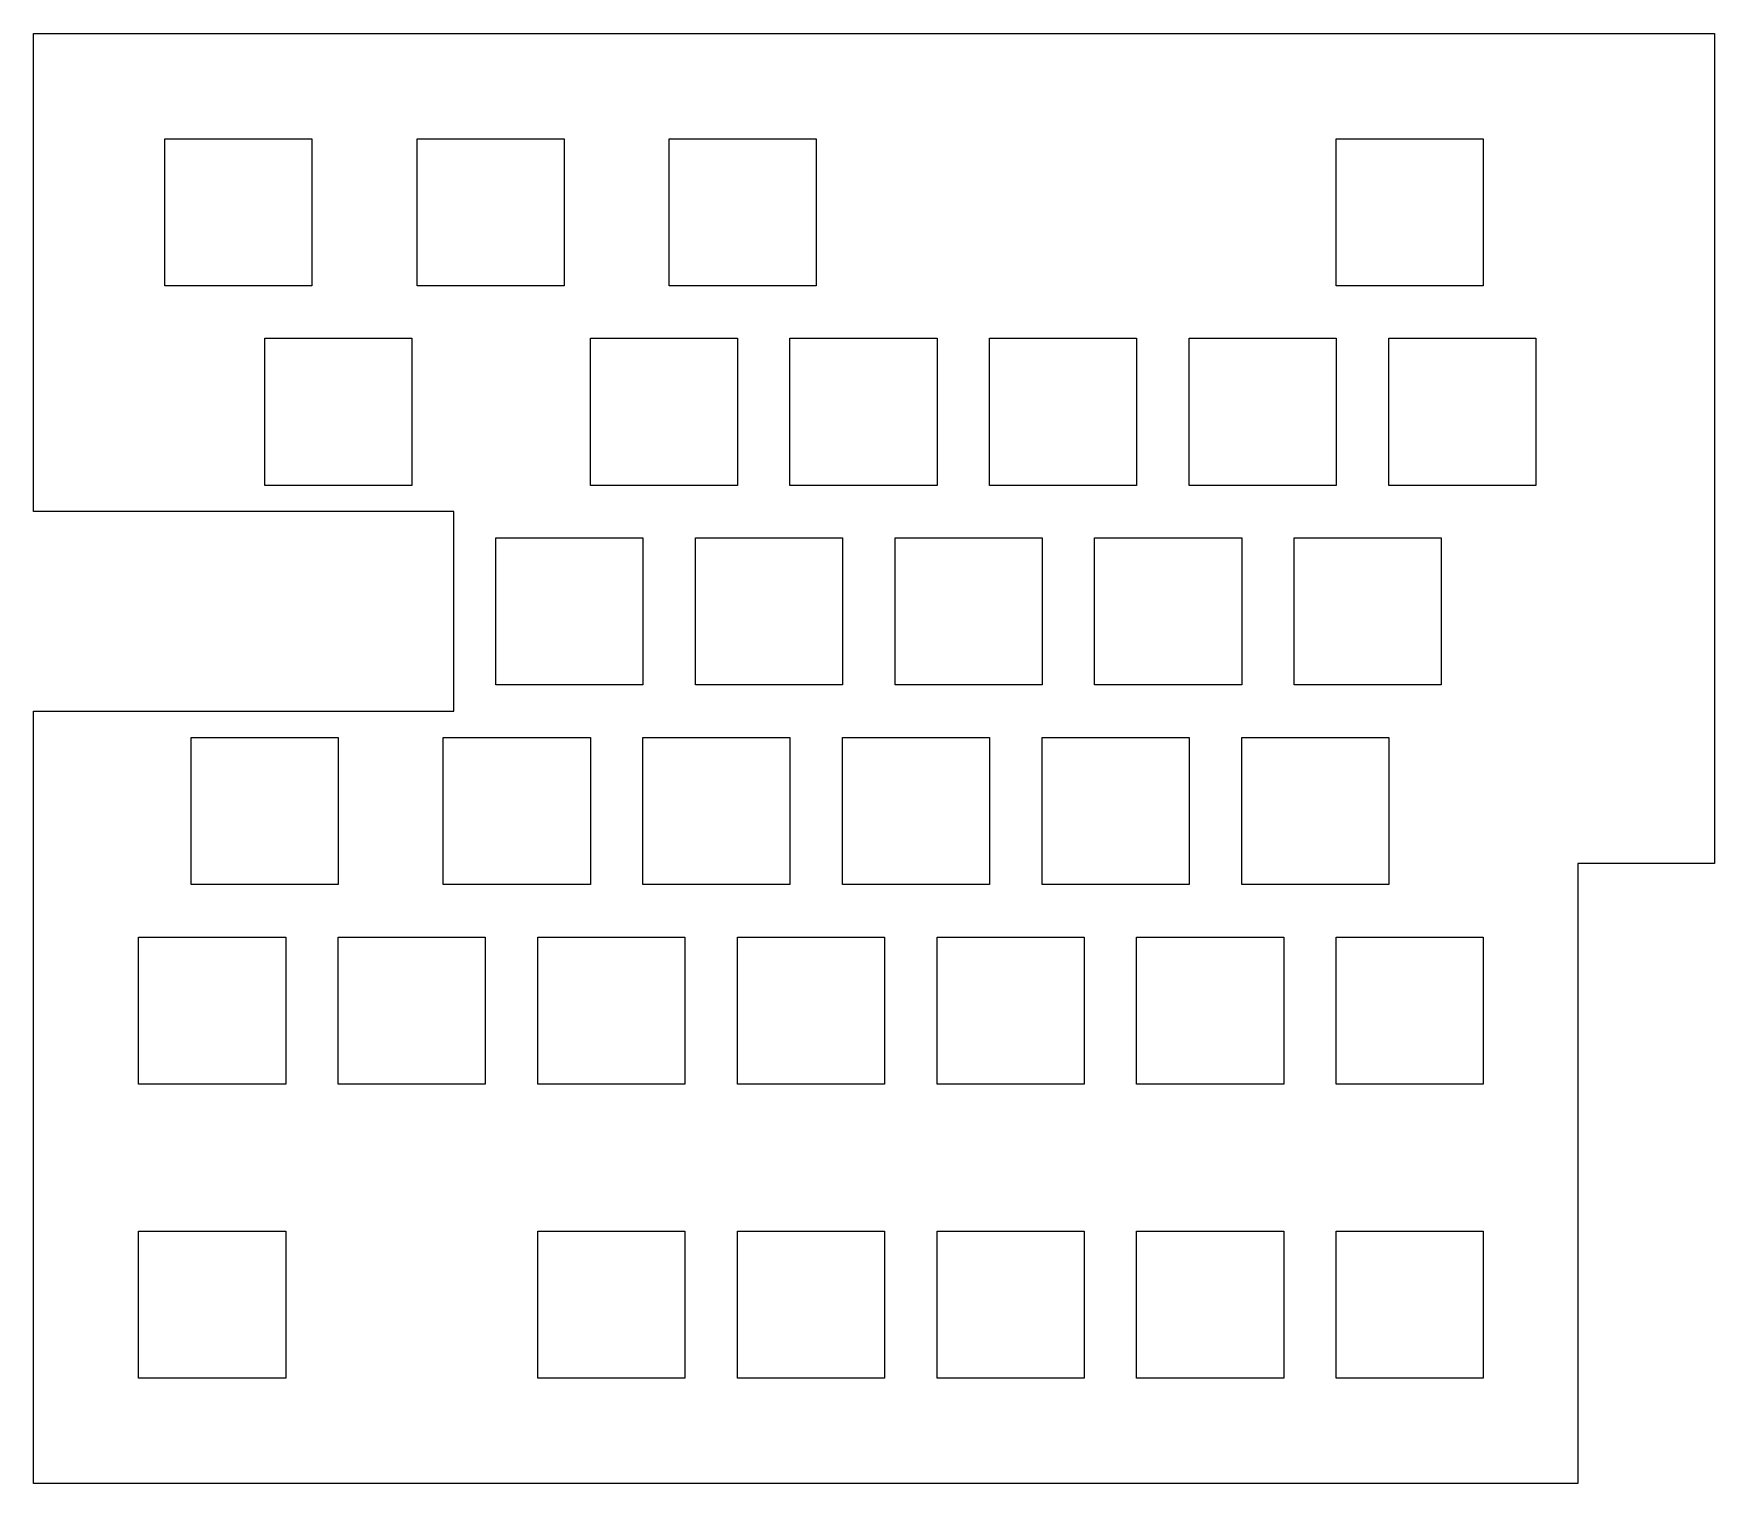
# Model space of a CAD drawing. Extents: x 0 to 160, y 0 to 138.
import ezdxf

# ---------------------------------------------------------------- set-up
doc = ezdxf.new("R2010")
doc.units = 0
doc.header["$MEASUREMENT"] = 0
doc.layers.get('0').update_dxf_attribs({"true_color": 0xffffff})

msp = doc.modelspace()

# ---------------------------------------------------------------- linework, layer by layer
at = {"color": 5, "true_color": 0x0000ff}
for p, q in [((0, 92.5), (0, 138)), ((0, 138), (160, 138)), ((160, 138), (160, 59)), ((12.5, 114), (12.5, 128)), ((12.5, 128), (26.5, 128)), ((26.5, 128), (26.5, 114)), ((36.5, 114), (36.5, 128)), ((36.5, 128), (50.5, 128)), ((50.5, 128), (50.5, 114)), ((60.5, 114), (60.5, 128)), ((60.5, 128), (74.5, 128)), ((74.5, 128), (74.5, 114)), ((124, 114), (124, 128)), ((124, 128), (138, 128)), ((138, 128), (138, 114)), ((26.5, 114), (12.5, 114)), ((50.5, 114), (36.5, 114)), ((74.5, 114), (60.5, 114)), ((138, 114), (124, 114)), ((22, 95), (22, 109)), ((22, 109), (36, 109)), ((36, 109), (36, 95)), ((53, 95), (53, 109)), ((53, 109), (67, 109)), ((67, 109), (67, 95)), ((72, 95), (72, 109)), ((72, 109), (86, 109)), ((86, 109), (86, 95)), ((91, 95), (91, 109)), ((91, 109), (105, 109)), ((105, 109), (105, 95)), ((110, 95), (110, 109)), ((110, 109), (124, 109)), ((124, 109), (124, 95)), ((129, 95), (129, 109)), ((129, 109), (143, 109)), ((143, 109), (143, 95)), ((36, 95), (22, 95)), ((67, 95), (53, 95)), ((86, 95), (72, 95)), ((105, 95), (91, 95)), ((124, 95), (110, 95)), ((143, 95), (129, 95)), ((40, 92.5), (0, 92.5)), ((40, 73.5), (40, 92.5)), ((44, 76), (44, 90)), ((44, 90), (58, 90)), ((58, 90), (58, 76)), ((63, 76), (63, 90)), ((63, 90), (77, 90)), ((77, 90), (77, 76)), ((82, 76), (82, 90)), ((82, 90), (96, 90)), ((96, 90), (96, 76)), ((101, 76), (101, 90)), ((101, 90), (115, 90)), ((115, 90), (115, 76)), ((120, 76), (120, 90)), ((120, 90), (134, 90)), ((134, 90), (134, 76)), ((58, 76), (44, 76)), ((77, 76), (63, 76)), ((96, 76), (82, 76)), ((115, 76), (101, 76)), ((134, 76), (120, 76)), ((0, 0), (0, 73.5)), ((0, 73.5), (40, 73.5)), ((15, 57), (15, 71)), ((15, 71), (29, 71)), ((29, 71), (29, 57)), ((39, 57), (39, 71)), ((39, 71), (53, 71)), ((53, 71), (53, 57)), ((58, 57), (58, 71)), ((58, 71), (72, 71)), ((72, 71), (72, 57)), ((77, 57), (77, 71)), ((77, 71), (91, 71)), ((91, 71), (91, 57)), ((96, 57), (96, 71)), ((96, 71), (110, 71)), ((110, 71), (110, 57)), ((115, 57), (115, 71)), ((115, 71), (129, 71)), ((129, 71), (129, 57)), ((160, 59), (147, 59)), ((147, 59), (147, 0)), ((29, 57), (15, 57)), ((53, 57), (39, 57)), ((72, 57), (58, 57)), ((91, 57), (77, 57)), ((110, 57), (96, 57)), ((129, 57), (115, 57)), ((10, 38), (10, 52)), ((10, 52), (24, 52)), ((24, 52), (24, 38)), ((29, 38), (29, 52)), ((29, 52), (43, 52)), ((43, 52), (43, 38)), ((48, 38), (48, 52)), ((48, 52), (62, 52)), ((62, 52), (62, 38)), ((67, 38), (67, 52)), ((67, 52), (81, 52)), ((81, 52), (81, 38)), ((86, 38), (86, 52)), ((86, 52), (100, 52)), ((100, 52), (100, 38)), ((105, 38), (105, 52)), ((105, 52), (119, 52)), ((119, 52), (119, 38)), ((124, 38), (124, 52)), ((124, 52), (138, 52)), ((138, 52), (138, 38)), ((24, 38), (10, 38)), ((43, 38), (29, 38)), ((62, 38), (48, 38)), ((81, 38), (67, 38)), ((100, 38), (86, 38)), ((119, 38), (105, 38)), ((138, 38), (124, 38)), ((10, 10), (10, 24)), ((10, 24), (24, 24)), ((24, 24), (24, 10)), ((48, 10), (48, 24)), ((48, 24), (62, 24)), ((62, 24), (62, 10)), ((67, 10), (67, 24)), ((67, 24), (81, 24)), ((81, 24), (81, 10)), ((86, 10), (86, 24)), ((86, 24), (100, 24)), ((100, 24), (100, 10)), ((105, 10), (105, 24)), ((105, 24), (119, 24)), ((119, 24), (119, 10)), ((124, 10), (124, 24)), ((124, 24), (138, 24)), ((138, 24), (138, 10)), ((24, 10), (10, 10)), ((62, 10), (48, 10)), ((81, 10), (67, 10)), ((100, 10), (86, 10)), ((119, 10), (105, 10)), ((138, 10), (124, 10)), ((147, 0), (0, 0))]:
    msp.add_line(p, q, dxfattribs=at)

doc.saveas('drawing.dxf')
